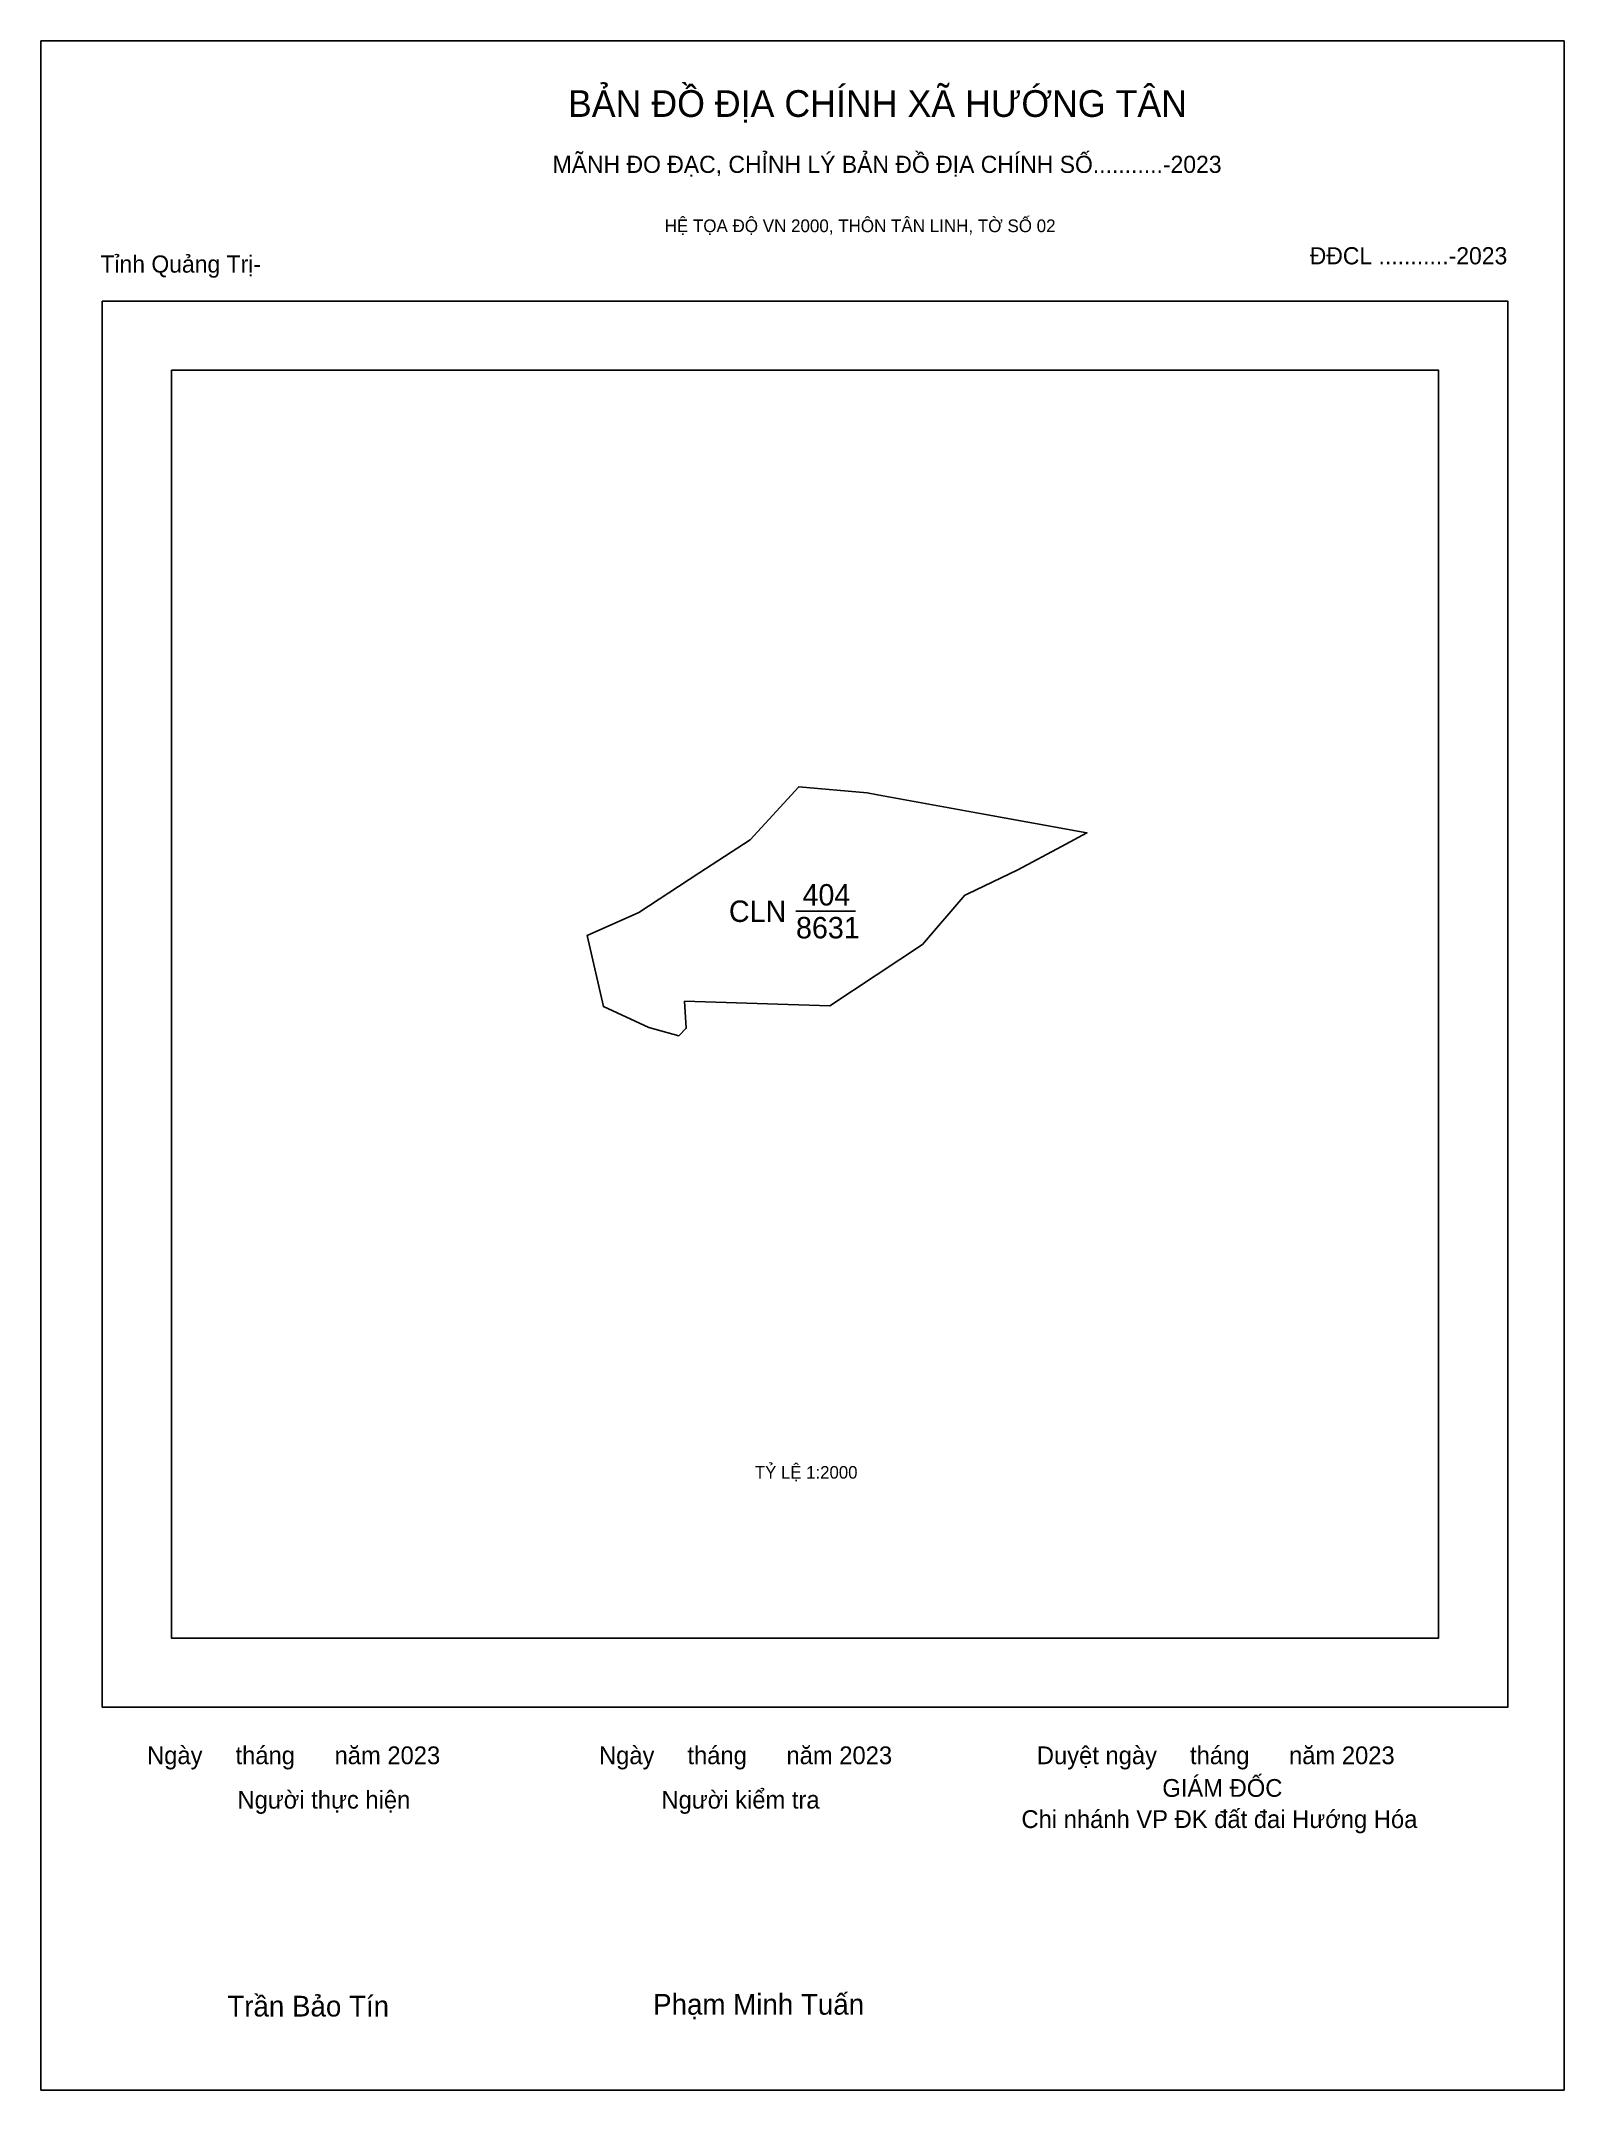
# Model space of a CAD drawing. Extents: x 547265 to 547833, y 1844273 to 1845037.
import ezdxf

# ---------------------------------------------------------------- set-up
doc = ezdxf.new("R2010")
doc.units = 0
for name, color, linetype in [('Level 10', 7, 'Continuous'), ('Level 13', 7, 'Continuous'), ('Level 15', 7, 'Continuous'), ('Level 27', 7, 'Continuous'), ('Level 48', 7, 'Continuous'), ('Level 6', 7, 'Continuous'), ('Level 62', 7, 'Continuous'), ('Level 63', 7, 'Continuous'), ('Level 9', 7, 'Continuous')]:
    doc.layers.add(name, color=color, linetype=linetype)

msp = doc.modelspace()

# ---------------------------------------------------------------- linework, layer by layer
at = {"layer": 'Level 10'}
msp.add_lwpolyline([(547505.44, 1844679.2), (547506.12, 1844669.07), (547503.37, 1844666.27), (547492.1, 1844669.29), (547475.21, 1844677.1), (547469.18, 1844703.65), (547488.4, 1844712.17), (547510.8, 1844726.82), (547529.88, 1844739.27), (547548.08, 1844759.07), (547573.53, 1844756.82), (547577.45, 1844756.11), (547614.35, 1844749.37), (547617.06, 1844748.88), (547655.53, 1844741.86), (547646.01, 1844736.79), (547629.79, 1844728.14), (547610.86, 1844719.05), (547610.04, 1844718.65), (547594.19, 1844700.27), (547559.64, 1844677.36)], close=True, dxfattribs=at)
at = {"layer": 'Level 15'}
msp.add_lwpolyline([(547265.45, 1845037.07), (547833.44, 1845037.07), (547833.44, 1844273.26), (547265.45, 1844273.26)], close=True, dxfattribs=at)
at = {"layer": 'Level 27'}
for p, q in [((547646.01, 1844736.79), (547646.03, 1844736.76)), ((547655.53, 1844741.86), (547655.56, 1844741.85)), ((547629.79, 1844728.14), (547629.8, 1844728.12)), ((547610.86, 1844719.05), (547610.88, 1844719.02)), ((547475.21, 1844677.1), (547475.2, 1844677.07)), ((547506.12, 1844669.07), (547506.15, 1844669.07))]:
    msp.add_line(p, q, dxfattribs=at)
at = {"layer": 'Level 48'}
msp.add_line((547547.02, 1844712.67), (547569.2, 1844712.67), dxfattribs=at)
at = {"layer": 'Level 62'}
msp.add_lwpolyline([(547314.1, 1844914.32), (547786.66, 1844914.32), (547786.66, 1844441.75), (547314.1, 1844441.75)], close=True, dxfattribs=at)
at = {"layer": 'Level 63'}
msp.add_lwpolyline([(547288.31, 1844940.11), (547812.45, 1844940.11), (547812.45, 1844415.96), (547288.31, 1844415.96)], close=True, dxfattribs=at)

# ---------------------------------------------------------------- texts
at = {"layer": 'Level 13'}
for s, p in [('404', (547549.46, 1844714.8)), ('CLN', (547522.01, 1844708.68)), ('8631', (547547.03, 1844702.55))]:
    msp.add_text(s, height=7.986, dxfattribs=at).set_placement(p)
at = {"layer": 'Level 6'}
msp.add_text('TỶ LỆ 1:2000', height=4.6798, dxfattribs=at).set_placement((547531.69, 1844501.18))
at = {"layer": 'Level 63'}
for s, height, p in [('BẢN ĐỒ ĐỊA CHÍNH XÃ HƯỚNG TÂN', 9.9662, (547461.97, 1845008.77)), ('MÃNH ĐO ĐẠC, CHỈNH LÝ BẢN ĐỒ ĐỊA CHÍNH SỐ...........-2023', 6.395, (547456.26, 1844987.89)), ('HỆ TỌA ĐỘ VN 2000, THÔN TÂN LINH, TỜ SỐ 02', 4.7339, (547498.04, 1844965.81)), ('Ngày     tháng      năm 2023', 6.6243, (547305.02, 1844394.72)), ('Ngày     tháng      năm 2023', 6.6243, (547473.55, 1844394.72)), ('Duyệt ngày     tháng      năm 2023', 6.6243, (547636.84, 1844394.72)), ('Người thực hiện', 6.6243, (547338.74, 1844378.16)), ('Người kiểm tra', 6.6243, (547496.84, 1844378.16)), ('GIÁM ĐỐC', 6.624, (547683.63, 1844382.55)), ('Chi nhánh VP ĐK đất đai Hướng Hóa', 6.6243, (547631.1, 1844370.93)), ('Trần Bảo Tín', 7.7266, (547334.96, 1844300.66)), ('Phạm Minh Tuấn', 7.7266, (547493.74, 1844301.35))]:
    msp.add_text(s, height=height, dxfattribs=at).set_placement(p)
at = {"layer": 'Level 9'}
for s, p in [('Tỉnh Quảng Trị-', (547287.62, 1844950.72)), ('ĐĐCL ...........-2023', (547738.61, 1844953.81))]:
    msp.add_text(s, height=6.395, dxfattribs=at).set_placement(p)

doc.saveas('drawing.dxf')
